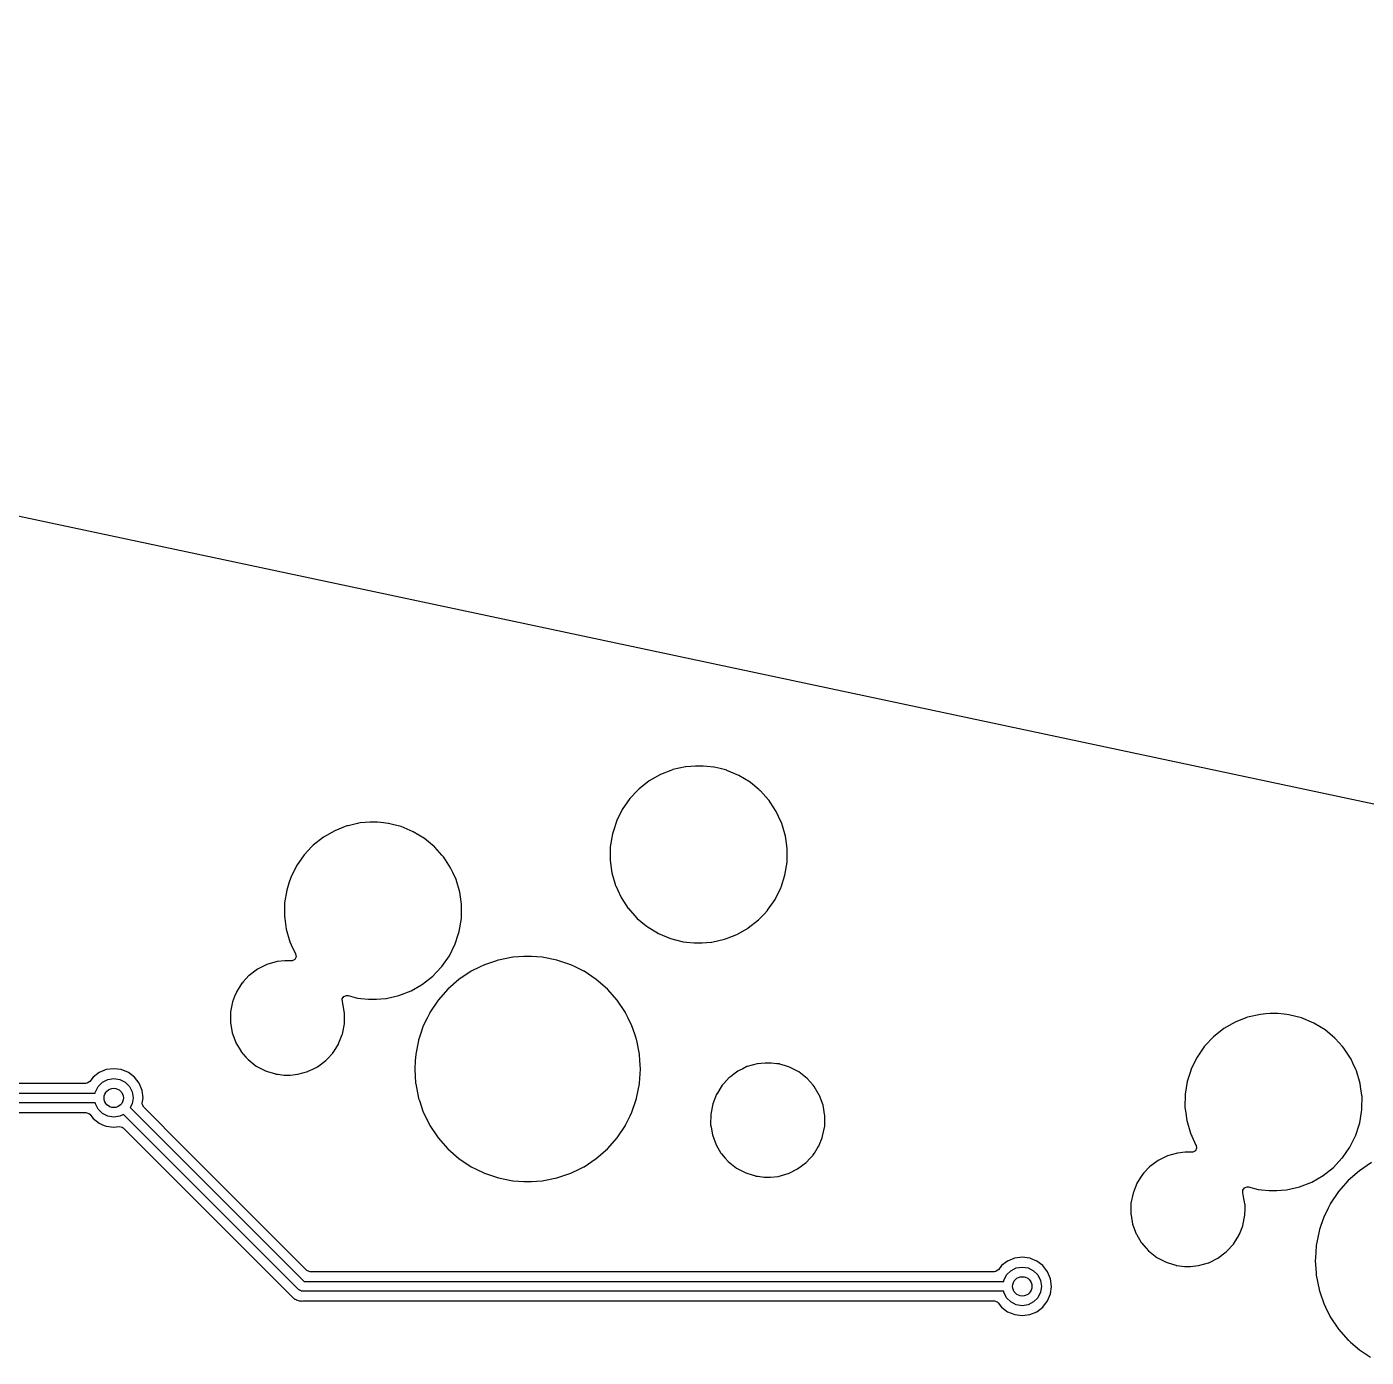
# Model space of a CAD drawing. Extents: x 0.6 to 14.8, y -5.2 to -0.6.
# Drawn here: x 4.677 to 5.768, y -1.678 to -0.594 of the extents above; entities that cross this region are included whole.
import ezdxf

# ---------------------------------------------------------------- set-up
doc = ezdxf.new("R2010")
doc.units = 0
doc.header["$MEASUREMENT"] = 0
doc.layers.add('BLACK', color=7, linetype='CONTINUOUS')

msp = doc.modelspace()

# ---------------------------------------------------------------- linework, layer by layer
at = {"layer": 'BLACK', "linetype": 'CONTINUOUS'}
for p, q in [((2.79536, -0.593609), (6.8991, -1.46589)), ((5.20197, -1.19959), (5.19347, -1.20289)), ((5.20332, -1.19906), (5.20197, -1.19959)), ((5.20345, -1.19901), (5.20332, -1.19906)), ((5.20332, -1.19906), (5.20332, -1.19906)), ((5.2139, -1.19665), (5.20345, -1.19901)), ((5.21404, -1.19664), (5.2139, -1.19665)), ((5.21829, -1.19632), (5.21404, -1.19664)), ((5.21404, -1.19664), (5.21404, -1.19664)), ((5.22186, -1.19606), (5.21829, -1.19632)), ((5.22824, -1.19606), (5.22186, -1.19606)), ((5.23114, -1.19635), (5.22824, -1.19606)), ((5.23699, -1.19694), (5.23114, -1.19635)), ((5.23713, -1.19695), (5.23699, -1.19694)), ((5.23699, -1.19694), (5.23699, -1.19694)), ((5.242, -1.19819), (5.23713, -1.19695)), ((5.24737, -1.19955), (5.242, -1.19819)), ((5.24751, -1.19959), (5.24737, -1.19955)), ((5.25739, -1.20373), (5.24751, -1.19959)), ((5.18417, -1.20821), (5.17576, -1.21484)), ((5.19347, -1.20289), (5.18417, -1.20821)), ((5.26655, -1.20929), (5.25739, -1.20373)), ((5.26666, -1.20938), (5.26655, -1.20929)), ((5.27369, -1.21522), (5.26666, -1.20938)), ((5.16909, -1.22193), (5.16842, -1.22264)), ((5.17444, -1.21624), (5.16909, -1.22193)), ((5.17576, -1.21484), (5.17444, -1.21624)), ((5.27479, -1.21614), (5.27369, -1.21522)), ((5.27488, -1.21624), (5.27479, -1.21614)), ((5.2814, -1.22355), (5.27488, -1.21624)), ((5.27488, -1.21624), (5.27488, -1.21624)), ((5.16231, -1.23144), (5.15758, -1.24105)), ((5.16842, -1.22264), (5.16231, -1.23144)), ((5.28192, -1.22413), (5.2814, -1.22355)), ((5.282, -1.22425), (5.28192, -1.22413)), ((5.28288, -1.2256), (5.282, -1.22425)), ((5.282, -1.22425), (5.282, -1.22425)), ((5.28779, -1.23309), (5.28288, -1.2256)), ((4.9465, -1.24295), (4.93893, -1.24467)), ((4.94857, -1.24248), (4.9465, -1.24295)), ((4.94872, -1.24247), (4.94857, -1.24248)), ((4.95296, -1.24216), (4.94872, -1.24247)), ((4.94872, -1.24247), (4.94872, -1.24247)), ((4.95654, -1.24189), (4.95296, -1.24216)), ((4.96291, -1.24189), (4.95654, -1.24189)), ((4.9677, -1.24238), (4.96291, -1.24189)), ((4.97166, -1.24277), (4.9677, -1.24238)), ((4.9718, -1.24279), (4.97166, -1.24277)), ((4.97166, -1.24277), (4.97166, -1.24277)), ((4.97734, -1.2442), (4.9718, -1.24279)), ((5.15753, -1.24119), (5.15505, -1.24893)), ((5.15758, -1.24105), (5.15753, -1.24119)), ((5.2897, -1.23722), (5.28779, -1.23309)), ((5.29207, -1.24238), (5.2897, -1.23722)), ((5.29228, -1.24281), (5.29207, -1.24238)), ((5.29527, -1.2531), (5.29228, -1.24281)), ((4.91884, -1.25405), (4.91043, -1.26068)), ((4.92814, -1.24873), (4.91884, -1.25405)), ((4.93664, -1.24543), (4.92814, -1.24873)), ((4.93799, -1.2449), (4.93664, -1.24543)), ((4.93813, -1.24485), (4.93799, -1.2449)), ((4.93799, -1.2449), (4.93799, -1.2449)), ((4.93893, -1.24467), (4.93813, -1.24485)), ((4.98111, -1.24515), (4.97734, -1.2442)), ((4.98219, -1.24543), (4.98111, -1.24515)), ((4.99206, -1.24957), (4.98219, -1.24543)), ((5.00122, -1.25512), (4.99206, -1.24957)), ((5.15431, -1.25125), (5.15259, -1.26182)), ((5.15505, -1.24893), (5.15431, -1.25125)), ((5.29582, -1.2571), (5.29527, -1.2531)), ((4.9092, -1.26198), (4.90347, -1.26807)), ((4.91043, -1.26068), (4.9092, -1.26198)), ((5.00133, -1.25522), (5.00122, -1.25512)), ((5.00928, -1.26182), (5.00133, -1.25522)), ((5.00946, -1.26197), (5.00928, -1.26182)), ((5.00955, -1.26208), (5.00946, -1.26197)), ((5.01537, -1.2686), (5.00955, -1.26208)), ((5.00955, -1.26208), (5.00955, -1.26208)), ((5.15259, -1.26182), (5.15245, -1.27253)), ((5.29667, -1.26337), (5.29582, -1.2571)), ((5.29658, -1.27442), (5.29672, -1.26371)), ((5.29672, -1.26371), (5.29667, -1.26337)), ((4.90309, -1.26848), (4.89699, -1.27728)), ((4.90347, -1.26807), (4.90309, -1.26848)), ((5.01659, -1.26997), (5.01537, -1.2686)), ((5.01827, -1.27253), (5.01659, -1.26997)), ((5.02246, -1.27892), (5.01827, -1.27253)), ((5.15245, -1.27253), (5.15247, -1.27268)), ((5.15247, -1.27268), (5.1528, -1.27513)), ((5.15247, -1.27268), (5.15247, -1.27268)), ((5.1528, -1.27513), (5.15389, -1.28315)), ((5.29486, -1.28499), (5.29658, -1.27442)), ((4.8922, -1.28703), (4.89078, -1.29146)), ((4.89225, -1.28689), (4.8922, -1.28703)), ((4.89699, -1.27728), (4.89225, -1.28689)), ((5.02431, -1.28293), (5.02246, -1.27892)), ((5.02686, -1.28846), (5.02431, -1.28293)), ((5.15389, -1.28315), (5.15689, -1.29343)), ((5.29176, -1.29467), (5.29481, -1.28513)), ((5.29481, -1.28513), (5.29486, -1.28499)), ((4.88898, -1.29709), (4.88726, -1.30766)), ((4.89078, -1.29146), (4.88898, -1.29709)), ((5.02695, -1.28865), (5.02686, -1.28846)), ((5.02994, -1.29893), (5.02695, -1.28865)), ((5.15689, -1.29343), (5.15695, -1.29356)), ((5.15695, -1.29356), (5.15695, -1.29356)), ((5.15695, -1.29356), (5.15842, -1.29674)), ((5.15842, -1.29674), (5.16137, -1.30316)), ((5.28685, -1.3048), (5.29159, -1.2952)), ((5.29159, -1.2952), (5.29176, -1.29467)), ((4.88726, -1.30766), (4.88712, -1.31837)), ((5.03044, -1.30256), (5.02994, -1.29893)), ((5.03127, -1.30868), (5.03044, -1.30256)), ((5.03139, -1.30955), (5.03127, -1.30868)), ((5.16137, -1.30316), (5.16725, -1.31212)), ((5.28075, -1.3136), (5.28685, -1.3048)), ((4.88712, -1.31837), (4.88714, -1.31851)), ((4.88714, -1.31851), (4.88714, -1.31851)), ((4.88714, -1.31851), (4.88738, -1.32026)), ((4.88738, -1.32026), (4.88856, -1.32899)), ((5.02953, -1.33083), (5.03125, -1.32026)), ((5.03125, -1.32026), (5.03139, -1.30955)), ((5.16725, -1.31212), (5.16734, -1.31222)), ((5.16734, -1.31222), (5.16734, -1.31223)), ((5.16734, -1.31223), (5.17428, -1.32)), ((5.17428, -1.32), (5.17438, -1.32011)), ((5.17438, -1.32011), (5.17449, -1.3202)), ((5.17449, -1.3202), (5.17449, -1.3202)), ((5.17449, -1.3202), (5.18041, -1.32513)), ((5.27341, -1.32141), (5.27783, -1.31671)), ((5.27783, -1.31671), (5.28065, -1.31371)), ((5.28065, -1.31371), (5.28075, -1.3136)), ((5.28065, -1.31371), (5.28065, -1.31371)), ((4.88856, -1.32899), (4.89156, -1.33927)), ((5.02874, -1.33328), (5.02948, -1.33097)), ((5.02948, -1.33097), (5.02953, -1.33083)), ((5.18041, -1.32513), (5.18262, -1.32696)), ((5.18262, -1.32696), (5.19177, -1.33251)), ((5.2557, -1.33335), (5.26479, -1.32815)), ((5.26479, -1.32815), (5.26487, -1.32811)), ((5.26487, -1.32811), (5.265, -1.32804)), ((5.26487, -1.32811), (5.26487, -1.32811)), ((5.265, -1.32804), (5.27341, -1.32141)), ((4.89156, -1.33927), (4.89162, -1.3394)), ((4.89162, -1.3394), (4.89162, -1.3394)), ((4.89162, -1.3394), (4.89268, -1.34169)), ((4.89268, -1.34169), (4.89605, -1.349)), ((5.02152, -1.35064), (5.02626, -1.34103)), ((5.02626, -1.34103), (5.02874, -1.33328)), ((5.19177, -1.33251), (5.20165, -1.33666)), ((5.20165, -1.33666), (5.21203, -1.33929)), ((5.21203, -1.33929), (5.21218, -1.33931)), ((5.21218, -1.33931), (5.21218, -1.33931)), ((5.21218, -1.33931), (5.21474, -1.33957)), ((5.21474, -1.33957), (5.22093, -1.34019)), ((5.22093, -1.34019), (5.2273, -1.34019)), ((5.2273, -1.34019), (5.23087, -1.33992)), ((5.23087, -1.33992), (5.23512, -1.33961)), ((5.23512, -1.33961), (5.23526, -1.3396)), ((5.23512, -1.33961), (5.23512, -1.33961)), ((5.23526, -1.3396), (5.24571, -1.33723)), ((5.24571, -1.33723), (5.2471, -1.33669)), ((5.2471, -1.33669), (5.24858, -1.33612)), ((5.24858, -1.33612), (5.2557, -1.33335)), ((4.8966, -1.3515), (4.89558, -1.35369)), ((4.89605, -1.349), (4.89613, -1.34912)), ((4.89613, -1.34912), (4.89614, -1.34914)), ((4.89614, -1.34914), (4.8966, -1.3515)), ((5.01542, -1.35944), (5.02152, -1.35064)), ((5.07318, -1.3518), (5.06139, -1.35415)), ((5.07331, -1.35179), (5.07318, -1.3518)), ((5.08212, -1.35121), (5.07331, -1.35179)), ((5.07331, -1.35179), (5.07331, -1.35179)), ((5.08218, -1.35121), (5.08212, -1.35121)), ((5.08212, -1.35121), (5.08212, -1.35121)), ((5.08819, -1.35121), (5.08218, -1.35121)), ((5.08825, -1.35121), (5.08819, -1.35121)), ((5.09706, -1.35179), (5.08825, -1.35121)), ((5.08825, -1.35121), (5.08825, -1.35121)), ((5.09719, -1.3518), (5.09706, -1.35179)), ((5.09706, -1.35179), (5.09706, -1.35179)), ((5.10898, -1.35415), (5.09719, -1.3518)), ((4.86517, -1.36158), (4.85832, -1.36669)), ((4.87283, -1.3578), (4.86517, -1.36158)), ((4.88105, -1.35548), (4.87283, -1.3578)), ((4.88739, -1.3549), (4.88105, -1.35548)), ((4.89233, -1.3549), (4.88739, -1.3549)), ((4.89244, -1.35492), (4.89233, -1.3549)), ((4.8925, -1.35492), (4.89244, -1.35492)), ((4.89347, -1.35485), (4.8925, -1.35492)), ((4.89558, -1.35369), (4.89347, -1.35485)), ((5.01106, -1.36407), (5.01532, -1.35955)), ((5.01532, -1.35955), (5.01542, -1.35944)), ((5.01532, -1.35955), (5.01532, -1.35955)), ((5.03921, -1.36333), (5.02921, -1.37001)), ((5.03933, -1.36327), (5.03921, -1.36333)), ((5.04649, -1.35974), (5.03933, -1.36327)), ((5.03933, -1.36327), (5.03933, -1.36327)), ((5.05, -1.35801), (5.04649, -1.35974)), ((5.05903, -1.35495), (5.05, -1.35801)), ((5.06127, -1.35419), (5.05903, -1.35495)), ((5.06139, -1.35415), (5.06127, -1.35419)), ((5.06127, -1.35419), (5.06127, -1.35419)), ((5.1091, -1.35419), (5.10898, -1.35415)), ((5.11134, -1.35495), (5.1091, -1.35419)), ((5.1091, -1.35419), (5.1091, -1.35419)), ((5.12037, -1.35801), (5.11134, -1.35495)), ((5.12388, -1.35974), (5.12037, -1.35801)), ((5.13105, -1.36327), (5.12388, -1.35974)), ((5.13116, -1.36333), (5.13105, -1.36327)), ((5.13105, -1.36327), (5.13105, -1.36327)), ((5.14116, -1.37001), (5.13116, -1.36333)), ((4.85243, -1.37312), (4.85071, -1.37584)), ((4.85253, -1.37296), (4.85243, -1.37312)), ((4.85243, -1.37312), (4.85243, -1.37312)), ((4.85344, -1.37198), (4.85253, -1.37296)), ((4.8582, -1.36682), (4.85344, -1.37198)), ((4.85832, -1.36669), (4.8582, -1.36682)), ((4.99037, -1.37919), (4.99865, -1.37446)), ((4.99865, -1.37446), (4.99954, -1.37395)), ((4.99954, -1.37395), (4.99967, -1.37387)), ((4.99954, -1.37395), (4.99954, -1.37395)), ((4.99967, -1.37387), (5.00808, -1.36724)), ((5.00808, -1.36724), (5.01106, -1.36407)), ((5.02921, -1.37001), (5.02017, -1.37794)), ((5.1502, -1.37794), (5.14116, -1.37001)), ((4.8465, -1.38386), (4.8448, -1.38812)), ((4.8479, -1.38035), (4.8465, -1.38386)), ((4.84797, -1.38019), (4.8479, -1.38035)), ((4.8479, -1.38035), (4.8479, -1.38035)), ((4.85071, -1.37584), (4.84797, -1.38019)), ((4.93417, -1.38586), (4.93551, -1.38386)), ((4.93551, -1.38386), (4.93777, -1.38303)), ((4.93777, -1.38303), (4.93888, -1.38314)), ((4.93888, -1.38314), (4.94671, -1.38513)), ((4.94671, -1.38513), (4.94685, -1.38515)), ((4.94685, -1.38515), (4.94685, -1.38515)), ((4.94685, -1.38515), (4.94941, -1.3854)), ((4.94941, -1.3854), (4.9556, -1.38603)), ((4.96197, -1.38603), (4.96554, -1.38576)), ((4.96554, -1.38576), (4.96979, -1.38545)), ((4.96979, -1.38545), (4.96994, -1.38543)), ((4.96979, -1.38545), (4.96979, -1.38545)), ((4.96994, -1.38543), (4.98038, -1.38307)), ((4.98038, -1.38307), (4.99037, -1.37919)), ((5.02017, -1.37794), (5.01224, -1.38699)), ((5.15813, -1.38699), (5.1502, -1.37794)), ((4.84314, -1.3965), (4.84308, -1.40075)), ((4.8448, -1.38812), (4.84314, -1.3965)), ((4.93426, -1.38827), (4.93417, -1.38586)), ((4.93464, -1.3893), (4.93426, -1.38827)), ((4.93609, -1.39772), (4.93464, -1.3893)), ((4.9556, -1.38603), (4.96197, -1.38603)), ((5.01224, -1.38699), (5.00556, -1.39699)), ((5.16482, -1.39699), (5.15813, -1.38699)), ((4.84303, -1.40461), (4.84302, -1.40504)), ((4.84302, -1.40504), (4.84447, -1.41346)), ((4.84308, -1.40075), (4.84303, -1.40461)), ((4.93431, -1.41464), (4.93598, -1.40626)), ((4.93598, -1.40626), (4.93607, -1.39876)), ((4.93607, -1.39876), (4.93609, -1.3979)), ((4.93609, -1.3979), (4.93609, -1.39772)), ((4.93609, -1.3979), (4.93609, -1.3979)), ((5.00337, -1.40142), (5.00024, -1.40777)), ((5.0055, -1.3971), (5.00337, -1.40142)), ((5.00556, -1.39699), (5.0055, -1.3971)), ((5.0055, -1.3971), (5.0055, -1.3971)), ((5.16487, -1.3971), (5.16482, -1.39699)), ((5.167, -1.40142), (5.16487, -1.3971)), ((5.16487, -1.3971), (5.16487, -1.3971)), ((5.17014, -1.40777), (5.167, -1.40142)), ((5.66175, -1.40466), (5.65245, -1.40998)), ((5.67025, -1.40136), (5.66175, -1.40466)), ((5.6716, -1.40083), (5.67025, -1.40136)), ((5.67174, -1.40078), (5.6716, -1.40083)), ((5.6716, -1.40083), (5.6716, -1.40083)), ((5.68218, -1.39842), (5.67174, -1.40078)), ((5.68233, -1.39841), (5.68218, -1.39842)), ((5.68658, -1.39809), (5.68233, -1.39841)), ((5.68233, -1.39841), (5.68233, -1.39841)), ((5.69015, -1.39783), (5.68658, -1.39809)), ((5.69652, -1.39783), (5.69015, -1.39783)), ((5.70167, -1.39835), (5.69652, -1.39783)), ((5.70527, -1.39871), (5.70167, -1.39835)), ((5.70541, -1.39872), (5.70527, -1.39871)), ((5.70527, -1.39871), (5.70527, -1.39871)), ((5.7158, -1.40136), (5.70541, -1.39872)), ((5.72567, -1.4055), (5.7158, -1.40136)), ((5.73483, -1.41106), (5.72567, -1.4055)), ((4.84447, -1.41346), (4.84743, -1.42147)), ((4.93152, -1.42163), (4.93424, -1.4148)), ((4.93424, -1.4148), (4.93431, -1.41464)), ((4.9968, -1.41791), (4.99637, -1.41916)), ((4.99791, -1.41464), (4.9968, -1.41791)), ((5.00024, -1.40777), (4.99791, -1.41464)), ((5.17246, -1.41464), (5.17014, -1.40777)), ((5.17358, -1.41791), (5.17246, -1.41464)), ((5.174, -1.41916), (5.17358, -1.41791)), ((5.64272, -1.41802), (5.63844, -1.42257)), ((5.64404, -1.41661), (5.64272, -1.41802)), ((5.65245, -1.40998), (5.64404, -1.41661)), ((5.73494, -1.41115), (5.73483, -1.41106)), ((5.74289, -1.41776), (5.73494, -1.41115)), ((5.74307, -1.41791), (5.74289, -1.41776)), ((5.74316, -1.41802), (5.74307, -1.41791)), ((5.74898, -1.42453), (5.74316, -1.41802)), ((5.74316, -1.41802), (5.74316, -1.41802)), ((4.84743, -1.42147), (4.84752, -1.42163)), ((4.84752, -1.42163), (4.84752, -1.42163)), ((4.84752, -1.42163), (4.85013, -1.42602)), ((4.85013, -1.42602), (4.85179, -1.42881)), ((4.85179, -1.42881), (4.85191, -1.42895)), ((4.85191, -1.42895), (4.85191, -1.42895)), ((4.85191, -1.42895), (4.85565, -1.43321)), ((4.92659, -1.42979), (4.92751, -1.42832)), ((4.92751, -1.42832), (4.93105, -1.42272)), ((4.93105, -1.42272), (4.93114, -1.42257)), ((4.93114, -1.42257), (4.93152, -1.42163)), ((4.99625, -1.41979), (4.99402, -1.43096)), ((4.99635, -1.41929), (4.99625, -1.41979)), ((4.99637, -1.41916), (4.99635, -1.41929)), ((4.99635, -1.41929), (4.99635, -1.41929)), ((5.17403, -1.41929), (5.174, -1.41916)), ((5.17413, -1.41979), (5.17403, -1.41929)), ((5.17403, -1.41929), (5.17403, -1.41929)), ((5.17635, -1.43096), (5.17413, -1.41979)), ((5.6367, -1.42441), (5.6306, -1.43321)), ((5.63844, -1.42257), (5.6367, -1.42441)), ((5.7502, -1.4259), (5.74898, -1.42453)), ((5.75189, -1.42847), (5.7502, -1.4259)), ((5.75607, -1.43486), (5.75189, -1.42847)), ((4.85565, -1.43321), (4.85743, -1.43524)), ((4.85743, -1.43524), (4.86413, -1.44052)), ((4.91394, -1.44118), (4.92079, -1.43607)), ((4.92079, -1.43607), (4.92191, -1.43486)), ((4.92191, -1.43486), (4.92647, -1.42992)), ((4.92647, -1.42992), (4.92659, -1.42979)), ((4.92647, -1.42992), (4.92647, -1.42992)), ((4.99369, -1.43607), (4.99324, -1.44296)), ((4.99402, -1.43109), (4.99369, -1.43607)), ((4.99402, -1.43096), (4.99402, -1.43109)), ((4.99402, -1.43109), (4.99402, -1.43109)), ((5.17636, -1.43109), (5.17635, -1.43096)), ((5.17668, -1.43607), (5.17636, -1.43109)), ((5.17636, -1.43109), (5.17636, -1.43109)), ((5.17713, -1.44296), (5.17668, -1.43607)), ((5.27231, -1.43865), (5.26409, -1.44097)), ((5.27865, -1.43807), (5.27231, -1.43865)), ((5.28358, -1.43807), (5.27865, -1.43807)), ((5.28837, -1.43863), (5.28358, -1.43807)), ((5.29034, -1.43887), (5.28837, -1.43863)), ((5.29052, -1.43889), (5.29034, -1.43887)), ((5.29034, -1.43887), (5.29034, -1.43887)), ((5.29069, -1.43894), (5.29052, -1.43889)), ((5.29543, -1.44041), (5.29069, -1.43894)), ((5.29069, -1.43894), (5.29069, -1.43894)), ((5.6306, -1.43321), (5.62586, -1.44282)), ((5.75756, -1.43808), (5.75607, -1.43486)), ((5.76004, -1.44347), (5.75756, -1.43808)), ((4.73117, -1.44967), (4.72848, -1.45318)), ((4.73611, -1.44588), (4.73117, -1.44967)), ((4.74186, -1.4435), (4.73611, -1.44588)), ((4.74803, -1.44269), (4.74186, -1.4435)), ((4.74317, -1.45156), (4.74803, -1.45079)), ((4.7542, -1.4435), (4.74803, -1.44269)), ((4.74803, -1.45079), (4.7529, -1.45156)), ((4.75995, -1.44588), (4.7542, -1.4435)), ((4.76489, -1.44967), (4.75995, -1.44588)), ((4.76868, -1.45461), (4.76489, -1.44967)), ((4.86413, -1.44052), (4.87169, -1.4445)), ((4.87169, -1.4445), (4.87331, -1.445)), ((4.87331, -1.445), (4.87968, -1.44698)), ((4.87968, -1.44698), (4.87968, -1.44698)), ((4.87968, -1.44698), (4.87985, -1.44703)), ((4.87985, -1.44703), (4.88003, -1.44706)), ((4.88003, -1.44706), (4.88003, -1.44706)), ((4.88003, -1.44706), (4.88146, -1.44722)), ((4.88146, -1.44722), (4.88679, -1.44786)), ((4.88679, -1.44786), (4.89172, -1.44786)), ((4.89172, -1.44786), (4.89806, -1.44727)), ((4.89806, -1.44727), (4.90628, -1.44495)), ((4.90628, -1.44495), (4.90649, -1.44485)), ((4.90649, -1.44485), (4.91032, -1.44296)), ((4.91032, -1.44296), (4.91345, -1.44142)), ((4.91345, -1.44142), (4.91394, -1.44118)), ((4.99324, -1.44296), (4.99325, -1.44309)), ((4.99325, -1.44309), (4.994, -1.45461)), ((5.17637, -1.45461), (5.17713, -1.44309)), ((5.17713, -1.44309), (5.17713, -1.44296)), ((5.24946, -1.44999), (5.24495, -1.45487)), ((5.24958, -1.44986), (5.24946, -1.44999)), ((5.25043, -1.44923), (5.24958, -1.44986)), ((5.25311, -1.44722), (5.25043, -1.44923)), ((5.25643, -1.44475), (5.25311, -1.44722)), ((5.2606, -1.44269), (5.25643, -1.44475)), ((5.26393, -1.44105), (5.2606, -1.44269)), ((5.26409, -1.44097), (5.26393, -1.44105)), ((5.26393, -1.44105), (5.26393, -1.44105)), ((5.29868, -1.44142), (5.29543, -1.44041)), ((5.30624, -1.4454), (5.29868, -1.44142)), ((5.31294, -1.45069), (5.30624, -1.4454)), ((5.31306, -1.45082), (5.31294, -1.45069)), ((5.31772, -1.45613), (5.31306, -1.45082)), ((5.62516, -1.445), (5.62259, -1.45302)), ((5.62581, -1.44296), (5.62516, -1.445)), ((5.62586, -1.44282), (5.62581, -1.44296)), ((5.76056, -1.44458), (5.76004, -1.44347)), ((5.76356, -1.45487), (5.76056, -1.44458)), ((4.72539, -1.4547), (4.43088, -1.4547)), ((4.72649, -1.45454), (4.72539, -1.4547)), ((4.72848, -1.45318), (4.72649, -1.45454)), ((4.73291, -1.4626), (4.73305, -1.46167)), ((4.73305, -1.46167), (4.73529, -1.45728)), ((4.73529, -1.45728), (4.73878, -1.45379)), ((4.73878, -1.45379), (4.74317, -1.45156)), ((4.7529, -1.45156), (4.75729, -1.45379)), ((4.75729, -1.45379), (4.76077, -1.45728)), ((4.76077, -1.45728), (4.76301, -1.46167)), ((4.76301, -1.46167), (4.76378, -1.46654)), ((4.77106, -1.46036), (4.76868, -1.45461)), ((4.77188, -1.46654), (4.77106, -1.46036)), ((4.994, -1.45461), (4.99402, -1.45496)), ((4.99402, -1.45496), (4.99637, -1.46676)), ((5.174, -1.46676), (5.17635, -1.45496)), ((5.17635, -1.45496), (5.17637, -1.45461)), ((5.24379, -1.45613), (5.23923, -1.46335)), ((5.24495, -1.45487), (5.24379, -1.45613)), ((5.31858, -1.45711), (5.31772, -1.45613)), ((5.31867, -1.45726), (5.31858, -1.45711)), ((5.32285, -1.4643), (5.31867, -1.45726)), ((5.31867, -1.45726), (5.31867, -1.45726)), ((5.62259, -1.45302), (5.62087, -1.46359)), ((5.76388, -1.45726), (5.76356, -1.45487)), ((5.76486, -1.46445), (5.76388, -1.45726)), ((4.73291, -1.47047), (4.1811, -1.47047)), ((4.18273, -1.4626), (4.73291, -1.4626)), ((4.73305, -1.4714), (4.73291, -1.47047)), ((4.73529, -1.47579), (4.73305, -1.4714)), ((4.76301, -1.4714), (4.76148, -1.47441)), ((4.76378, -1.46654), (4.76301, -1.4714)), ((4.7713, -1.47092), (4.77148, -1.46954)), ((4.77132, -1.47204), (4.7713, -1.47092)), ((4.77241, -1.47418), (4.77132, -1.47204)), ((4.77148, -1.46954), (4.77188, -1.46654)), ((4.99637, -1.46676), (4.99641, -1.46688)), ((4.99641, -1.46688), (4.99641, -1.46688)), ((4.99641, -1.46688), (4.99704, -1.46872)), ((4.99704, -1.46872), (5.00024, -1.47815)), ((5.17014, -1.47815), (5.17333, -1.46872)), ((5.17333, -1.46872), (5.17396, -1.46688)), ((5.17396, -1.46688), (5.174, -1.46676)), ((5.17396, -1.46688), (5.17396, -1.46688)), ((5.23606, -1.47129), (5.2344, -1.47966)), ((5.2374, -1.46793), (5.23606, -1.47129)), ((5.23916, -1.46352), (5.2374, -1.46793)), ((5.23923, -1.46335), (5.23916, -1.46352)), ((5.23916, -1.46352), (5.23916, -1.46352)), ((5.32294, -1.46445), (5.32285, -1.4643)), ((5.32285, -1.4643), (5.32285, -1.4643)), ((5.3259, -1.47246), (5.32294, -1.46445)), ((5.32649, -1.47591), (5.3259, -1.47246)), ((5.62087, -1.46359), (5.62073, -1.47431)), ((5.765, -1.46548), (5.76486, -1.46445)), ((5.76486, -1.47619), (5.76491, -1.47264)), ((5.76491, -1.47264), (5.76497, -1.46793)), ((5.76497, -1.46793), (5.765, -1.46548)), ((4.24683, -1.47837), (4.72539, -1.47837)), ((4.72539, -1.47837), (4.72768, -1.47911)), ((4.72768, -1.47911), (4.72848, -1.47989)), ((4.72848, -1.47989), (4.73117, -1.4834)), ((4.73117, -1.4834), (4.73611, -1.48719)), ((4.73878, -1.47928), (4.73529, -1.47579)), ((4.74317, -1.48151), (4.73878, -1.47928)), ((4.74803, -1.48228), (4.74317, -1.48151)), ((4.7529, -1.48151), (4.74803, -1.48228)), ((4.75591, -1.47998), (4.7529, -1.48151)), ((4.89879, -1.62286), (4.75591, -1.47998)), ((4.76148, -1.47441), (4.90321, -1.61614)), ((4.80566, -1.50744), (4.77241, -1.47418)), ((5.00024, -1.47815), (5.00167, -1.48106)), ((5.00167, -1.48106), (5.00532, -1.48845)), ((5.16518, -1.48821), (5.1687, -1.48106)), ((5.1687, -1.48106), (5.17014, -1.47815)), ((5.23438, -1.48106), (5.2343, -1.48703)), ((5.2344, -1.47966), (5.23438, -1.48106)), ((5.32718, -1.47989), (5.32649, -1.47591)), ((5.32735, -1.48088), (5.32718, -1.47989)), ((5.32723, -1.48942), (5.32732, -1.48297)), ((5.32732, -1.48297), (5.32734, -1.48106)), ((5.32734, -1.48106), (5.32735, -1.48088)), ((5.32734, -1.48106), (5.32734, -1.48106)), ((5.62073, -1.47431), (5.62075, -1.47445)), ((5.62075, -1.47445), (5.62075, -1.47445)), ((5.62075, -1.47445), (5.6211, -1.47704)), ((5.6211, -1.47704), (5.62218, -1.48492)), ((5.76314, -1.48676), (5.7646, -1.47778)), ((5.7646, -1.47778), (5.76484, -1.47633)), ((5.76484, -1.47633), (5.76486, -1.47619)), ((5.76484, -1.47633), (5.76484, -1.47633)), ((4.73611, -1.48719), (4.73899, -1.48838)), ((4.73899, -1.48838), (4.74108, -1.48924)), ((4.74108, -1.48924), (4.74186, -1.48957)), ((4.74186, -1.48957), (4.74803, -1.49038)), ((4.74803, -1.49038), (4.75241, -1.4898)), ((4.75241, -1.4898), (4.75478, -1.49024)), ((4.75478, -1.49024), (4.75568, -1.49091)), ((4.75568, -1.49091), (4.89172, -1.62695)), ((5.00532, -1.48845), (5.00556, -1.48894)), ((5.00556, -1.48894), (5.01224, -1.49894)), ((5.15813, -1.49894), (5.16482, -1.48894)), ((5.16482, -1.48894), (5.16506, -1.48845)), ((5.16506, -1.48845), (5.16518, -1.48821)), ((5.2343, -1.48703), (5.23428, -1.48821)), ((5.23428, -1.48821), (5.23431, -1.48838)), ((5.23431, -1.48838), (5.23463, -1.49024)), ((5.23431, -1.48838), (5.23431, -1.48838)), ((5.23463, -1.49024), (5.23573, -1.49662)), ((5.32557, -1.4978), (5.32723, -1.48942)), ((5.62218, -1.48492), (5.62517, -1.4952)), ((5.75987, -1.49697), (5.76235, -1.48921)), ((5.76235, -1.48921), (5.76309, -1.4869)), ((5.76309, -1.4869), (5.76314, -1.48676)), ((5.01224, -1.49894), (5.02017, -1.50798)), ((5.1502, -1.50798), (5.15813, -1.49894)), ((5.23573, -1.49662), (5.23869, -1.50464)), ((5.23869, -1.50464), (5.23878, -1.50479)), ((5.23878, -1.50479), (5.23878, -1.50479)), ((5.23878, -1.50479), (5.24274, -1.51146)), ((5.32231, -1.50588), (5.3224, -1.50573)), ((5.3224, -1.50573), (5.32267, -1.50507)), ((5.32267, -1.50507), (5.32512, -1.49894)), ((5.32512, -1.49894), (5.32557, -1.4978)), ((5.62517, -1.4952), (5.62523, -1.49533)), ((5.62523, -1.49533), (5.62523, -1.49533)), ((5.62523, -1.49533), (5.62637, -1.4978)), ((5.62637, -1.4978), (5.62966, -1.50493)), ((5.62966, -1.50493), (5.62974, -1.50505)), ((5.62974, -1.50505), (5.62975, -1.50507)), ((5.62975, -1.50507), (5.63021, -1.50744)), ((5.75513, -1.50657), (5.75987, -1.49697)), ((4.8592, -1.56097), (4.80566, -1.50744)), ((5.02017, -1.50798), (5.02921, -1.51591)), ((5.02921, -1.51591), (5.03921, -1.52259)), ((5.13116, -1.52259), (5.14116, -1.51591)), ((5.14116, -1.51591), (5.1502, -1.50798)), ((5.24274, -1.51146), (5.24305, -1.51198)), ((5.24305, -1.51198), (5.24317, -1.51211)), ((5.24317, -1.51211), (5.24317, -1.51211)), ((5.24317, -1.51211), (5.24618, -1.51554)), ((5.24618, -1.51554), (5.24869, -1.5184)), ((5.31205, -1.51923), (5.3154, -1.5156)), ((5.3154, -1.5156), (5.31772, -1.51309)), ((5.31772, -1.51309), (5.31785, -1.51296)), ((5.31772, -1.51309), (5.31772, -1.51309)), ((5.31785, -1.51296), (5.31882, -1.51142)), ((5.31882, -1.51142), (5.32231, -1.50588)), ((5.60644, -1.51374), (5.59878, -1.51752)), ((5.61466, -1.51142), (5.60644, -1.51374)), ((5.621, -1.51084), (5.61466, -1.51142)), ((5.62594, -1.51084), (5.621, -1.51084)), ((5.62605, -1.51085), (5.62594, -1.51084)), ((5.62611, -1.51085), (5.62605, -1.51085)), ((5.62708, -1.51079), (5.62611, -1.51085)), ((5.62919, -1.50962), (5.62708, -1.51079)), ((5.63021, -1.50744), (5.62919, -1.50962)), ((5.74618, -1.5184), (5.74893, -1.51548)), ((5.74893, -1.51548), (5.74903, -1.51537)), ((5.74893, -1.51548), (5.74893, -1.51548)), ((5.74903, -1.51537), (5.75513, -1.50657)), ((5.03921, -1.52259), (5.03933, -1.52265)), ((5.03933, -1.52265), (5.03933, -1.52265)), ((5.03933, -1.52265), (5.04276, -1.52434)), ((5.04276, -1.52434), (5.05, -1.52791)), ((5.12037, -1.52791), (5.12761, -1.52434)), ((5.12761, -1.52434), (5.13105, -1.52265)), ((5.13105, -1.52265), (5.13116, -1.52259)), ((5.13105, -1.52265), (5.13105, -1.52265)), ((5.24869, -1.5184), (5.25539, -1.52369)), ((5.25539, -1.52369), (5.26295, -1.52767)), ((5.26295, -1.52767), (5.26457, -1.52817)), ((5.29835, -1.52772), (5.30504, -1.52442)), ((5.30504, -1.52442), (5.3052, -1.52434)), ((5.30504, -1.52442), (5.30504, -1.52442)), ((5.3052, -1.52434), (5.31205, -1.51923)), ((5.58735, -1.52758), (5.58614, -1.5289)), ((5.59181, -1.52276), (5.58735, -1.52758)), ((5.59193, -1.52263), (5.59181, -1.52276)), ((5.59878, -1.51752), (5.59193, -1.52263)), ((5.73328, -1.52981), (5.74169, -1.52318)), ((5.74169, -1.52318), (5.74618, -1.5184)), ((5.76282, -1.52595), (5.75378, -1.53388)), ((5.77282, -1.51926), (5.76282, -1.52595)), ((5.05, -1.52791), (5.06139, -1.53178)), ((5.06139, -1.53178), (5.07318, -1.53412)), ((5.07318, -1.53412), (5.07331, -1.53413)), ((5.07331, -1.53413), (5.07331, -1.53413)), ((5.07331, -1.53413), (5.08212, -1.53471)), ((5.08212, -1.53471), (5.08212, -1.53471)), ((5.08212, -1.53471), (5.08218, -1.53471)), ((5.08218, -1.53471), (5.08819, -1.53471)), ((5.08819, -1.53471), (5.08825, -1.53471)), ((5.08825, -1.53471), (5.09706, -1.53413)), ((5.08825, -1.53471), (5.08825, -1.53471)), ((5.09706, -1.53413), (5.09719, -1.53412)), ((5.09706, -1.53413), (5.09706, -1.53413)), ((5.09719, -1.53412), (5.10898, -1.53178)), ((5.10898, -1.53178), (5.12037, -1.52791)), ((5.26457, -1.52817), (5.27094, -1.53015)), ((5.27094, -1.53015), (5.27094, -1.53015)), ((5.27094, -1.53015), (5.27111, -1.5302)), ((5.27111, -1.5302), (5.27129, -1.53022)), ((5.27129, -1.53022), (5.27129, -1.53022)), ((5.27129, -1.53022), (5.27272, -1.53039)), ((5.27272, -1.53039), (5.27805, -1.53102)), ((5.27805, -1.53102), (5.28298, -1.53102)), ((5.28298, -1.53102), (5.28932, -1.53044)), ((5.28932, -1.53044), (5.29754, -1.52812)), ((5.29754, -1.52812), (5.29835, -1.52772)), ((5.58151, -1.53629), (5.58011, -1.53979)), ((5.58158, -1.53612), (5.58151, -1.53629)), ((5.58151, -1.53629), (5.58151, -1.53629)), ((5.58516, -1.53045), (5.58158, -1.53612)), ((5.58604, -1.52905), (5.58516, -1.53045)), ((5.58614, -1.5289), (5.58604, -1.52905)), ((5.58604, -1.52905), (5.58604, -1.52905)), ((5.71399, -1.539), (5.72398, -1.53512)), ((5.72398, -1.53512), (5.73328, -1.52981)), ((5.75378, -1.53388), (5.74585, -1.54292)), ((5.57841, -1.54406), (5.57675, -1.55243)), ((5.58011, -1.53979), (5.57841, -1.54406)), ((5.66778, -1.5418), (5.66912, -1.53979)), ((5.66787, -1.5442), (5.66778, -1.5418)), ((5.66825, -1.54523), (5.66787, -1.5442)), ((5.66828, -1.54541), (5.66825, -1.54523)), ((5.66957, -1.55292), (5.66828, -1.54541)), ((5.66912, -1.53979), (5.67138, -1.53896)), ((5.67138, -1.53896), (5.67249, -1.53908)), ((5.67249, -1.53908), (5.68032, -1.54106)), ((5.68032, -1.54106), (5.68046, -1.54108)), ((5.68046, -1.54108), (5.68046, -1.54108)), ((5.68046, -1.54108), (5.68302, -1.54134)), ((5.68302, -1.54134), (5.68921, -1.54196)), ((5.68921, -1.54196), (5.69558, -1.54196)), ((5.69558, -1.54196), (5.69916, -1.5417)), ((5.69916, -1.5417), (5.7034, -1.54138)), ((5.7034, -1.54138), (5.70355, -1.54137)), ((5.7034, -1.54138), (5.7034, -1.54138)), ((5.70355, -1.54137), (5.71399, -1.539)), ((5.74585, -1.54292), (5.73917, -1.55292)), ((5.57672, -1.55464), (5.57664, -1.56055)), ((5.57675, -1.55243), (5.57672, -1.55464)), ((5.6697, -1.55365), (5.66957, -1.55292)), ((5.66959, -1.56219), (5.66966, -1.55636)), ((5.66966, -1.55636), (5.6697, -1.55383)), ((5.6697, -1.55383), (5.6697, -1.55365)), ((5.6697, -1.55383), (5.6697, -1.55383)), ((5.73747, -1.55636), (5.73385, -1.56371)), ((5.73911, -1.55304), (5.73747, -1.55636)), ((5.73917, -1.55292), (5.73911, -1.55303)), ((5.73911, -1.55303), (5.73911, -1.55304)), ((4.90533, -1.60711), (4.8592, -1.56097)), ((5.57664, -1.56055), (5.57664, -1.56097)), ((5.57664, -1.56097), (5.57667, -1.56115)), ((5.57667, -1.56115), (5.57681, -1.56201)), ((5.57667, -1.56115), (5.57667, -1.56115)), ((5.57681, -1.56201), (5.57808, -1.56939)), ((5.57808, -1.56939), (5.58104, -1.57741)), ((5.66513, -1.57756), (5.66785, -1.57074)), ((5.66785, -1.57074), (5.66792, -1.57057)), ((5.66792, -1.57057), (5.66959, -1.56219)), ((5.73152, -1.57057), (5.73041, -1.57384)), ((5.73385, -1.56371), (5.73152, -1.57057)), ((5.58104, -1.57741), (5.58113, -1.57756)), ((5.58113, -1.57756), (5.58113, -1.57756)), ((5.58113, -1.57756), (5.58511, -1.58426)), ((5.66103, -1.5844), (5.66466, -1.57865)), ((5.66466, -1.57865), (5.66476, -1.5785)), ((5.66476, -1.5785), (5.66513, -1.57756)), ((5.72998, -1.5751), (5.72763, -1.58689)), ((5.73041, -1.57384), (5.72998, -1.5751)), ((5.58511, -1.58426), (5.58541, -1.58475)), ((5.58541, -1.58475), (5.58552, -1.58488)), ((5.58552, -1.58488), (5.58552, -1.58488)), ((5.58552, -1.58488), (5.58916, -1.58903)), ((5.58916, -1.58903), (5.59104, -1.59117)), ((5.59104, -1.59117), (5.59775, -1.59646)), ((5.64755, -1.59711), (5.6544, -1.592)), ((5.6544, -1.592), (5.6551, -1.59124)), ((5.6551, -1.59124), (5.66008, -1.58586)), ((5.66008, -1.58586), (5.6602, -1.58573)), ((5.66008, -1.58586), (5.66008, -1.58586)), ((5.6602, -1.58573), (5.66103, -1.5844)), ((5.72763, -1.58702), (5.72698, -1.59685)), ((5.72763, -1.58689), (5.72763, -1.58702)), ((5.72763, -1.58702), (5.72763, -1.58702)), ((5.47133, -1.60322), (5.46872, -1.60662)), ((5.47627, -1.59943), (5.47133, -1.60322)), ((5.48137, -1.59731), (5.47627, -1.59943)), ((5.48178, -1.59714), (5.48137, -1.59731)), ((5.48202, -1.59705), (5.48178, -1.59714)), ((5.48819, -1.59623), (5.48202, -1.59705)), ((5.49436, -1.59705), (5.48819, -1.59623)), ((5.4946, -1.59714), (5.49436, -1.59705)), ((5.495, -1.59731), (5.4946, -1.59714)), ((5.50011, -1.59943), (5.495, -1.59731)), ((5.50505, -1.60322), (5.50011, -1.59943)), ((5.50884, -1.60816), (5.50505, -1.60322)), ((5.59775, -1.59646), (5.6053, -1.60044)), ((5.6053, -1.60044), (5.60692, -1.60094)), ((5.60692, -1.60094), (5.61329, -1.60292)), ((5.61329, -1.60292), (5.61329, -1.60292)), ((5.61329, -1.60292), (5.61346, -1.60297)), ((5.61346, -1.60297), (5.61364, -1.60299)), ((5.61364, -1.60299), (5.61364, -1.60299)), ((5.61364, -1.60299), (5.61425, -1.60306)), ((5.61425, -1.60306), (5.6204, -1.60379)), ((5.6204, -1.60379), (5.62533, -1.60379)), ((5.62533, -1.60379), (5.63167, -1.60321)), ((5.63167, -1.60321), (5.63989, -1.60089)), ((5.63989, -1.60089), (5.6401, -1.60079)), ((5.6401, -1.60079), (5.64394, -1.59889)), ((5.64394, -1.59889), (5.64419, -1.59877)), ((5.64419, -1.59877), (5.64755, -1.59711)), ((5.72698, -1.59685), (5.72685, -1.59889)), ((5.72685, -1.59889), (5.72686, -1.59902)), ((5.72686, -1.59902), (5.72751, -1.60896)), ((4.9058, -1.6075), (4.90533, -1.60711)), ((4.90809, -1.60825), (4.9058, -1.6075)), ((5.16025, -1.60825), (4.90809, -1.60825)), ((5.46555, -1.60825), (5.16025, -1.60825)), ((5.46665, -1.60809), (5.46555, -1.60825)), ((5.46864, -1.60672), (5.46665, -1.60809)), ((5.46872, -1.60662), (5.46864, -1.60672)), ((5.47321, -1.61521), (5.47545, -1.61082)), ((5.47545, -1.61082), (5.47893, -1.60734)), ((5.47893, -1.60734), (5.48332, -1.6051)), ((5.48332, -1.6051), (5.48819, -1.60433)), ((5.48819, -1.60433), (5.49306, -1.6051)), ((5.49306, -1.6051), (5.49745, -1.60734)), ((5.49745, -1.60734), (5.50093, -1.61082)), ((5.50093, -1.61082), (5.50317, -1.61521)), ((5.51122, -1.61391), (5.50884, -1.60816)), ((5.51203, -1.62008), (5.51122, -1.61391)), ((5.72751, -1.60896), (5.72763, -1.6109)), ((5.72763, -1.6109), (5.72998, -1.62269)), ((4.89907, -1.62301), (4.89879, -1.62286)), ((4.89926, -1.62326), (4.89907, -1.62301)), ((4.90014, -1.62355), (4.89926, -1.62326)), ((4.90096, -1.62397), (4.90014, -1.62355)), ((4.90127, -1.62392), (4.90096, -1.62397)), ((4.90157, -1.62402), (4.90127, -1.62392)), ((5.47306, -1.62402), (4.90157, -1.62402)), ((4.90321, -1.61614), (5.47306, -1.61614)), ((5.47306, -1.61614), (5.47321, -1.61521)), ((5.47321, -1.62495), (5.47306, -1.62402)), ((5.47545, -1.62934), (5.47321, -1.62495)), ((5.50317, -1.62495), (5.50093, -1.62934)), ((5.50317, -1.61521), (5.50394, -1.62008)), ((5.50394, -1.62008), (5.50317, -1.62495)), ((5.51122, -1.62625), (5.51203, -1.62008)), ((5.72998, -1.62269), (5.73002, -1.62281)), ((5.73002, -1.62281), (5.73002, -1.62281)), ((5.73002, -1.62281), (5.73088, -1.62535)), ((5.73088, -1.62535), (5.73385, -1.63408)), ((4.89172, -1.62695), (4.89183, -1.62708)), ((4.89183, -1.62708), (4.89191, -1.62725)), ((4.89191, -1.62725), (4.89218, -1.6275)), ((4.89218, -1.6275), (4.89334, -1.62858)), ((4.89334, -1.62858), (4.89344, -1.62868)), ((4.89344, -1.62868), (4.89399, -1.62922)), ((4.89399, -1.62922), (4.89413, -1.62932)), ((4.89413, -1.62932), (4.89429, -1.62946)), ((4.89429, -1.62946), (4.89514, -1.63025)), ((4.89514, -1.63025), (4.89548, -1.63039)), ((4.89548, -1.63039), (4.89548, -1.63039)), ((4.89548, -1.63039), (4.89556, -1.63042)), ((4.89556, -1.63042), (4.89632, -1.63083)), ((4.89632, -1.63083), (4.8964, -1.63088)), ((4.8964, -1.63088), (4.8964, -1.63088)), ((4.8964, -1.63088), (4.8967, -1.63108)), ((4.8967, -1.63108), (4.89705, -1.63117)), ((4.89705, -1.63117), (4.89705, -1.63117)), ((4.89705, -1.63117), (4.89772, -1.63132)), ((4.89772, -1.63132), (4.89826, -1.6315)), ((4.89826, -1.6315), (4.89924, -1.63189)), ((4.89924, -1.63189), (4.89948, -1.63191)), ((4.89948, -1.63191), (4.89973, -1.63191)), ((4.89973, -1.63191), (4.90063, -1.63201)), ((4.90063, -1.63201), (4.90099, -1.6321)), ((4.90099, -1.6321), (4.90213, -1.63194)), ((4.90213, -1.63194), (4.90265, -1.63191)), ((4.90265, -1.63191), (4.96965, -1.63191)), ((4.96965, -1.63191), (5.46555, -1.63191)), ((5.46555, -1.63191), (5.46784, -1.63265)), ((5.46784, -1.63265), (5.46864, -1.63343)), ((5.46864, -1.63343), (5.47133, -1.63694)), ((5.47893, -1.63282), (5.47545, -1.62934)), ((5.48332, -1.63506), (5.47893, -1.63282)), ((5.48819, -1.63583), (5.48332, -1.63506)), ((5.49306, -1.63506), (5.48819, -1.63583)), ((5.49745, -1.63282), (5.49306, -1.63506)), ((5.50093, -1.62934), (5.49745, -1.63282)), ((5.50505, -1.63694), (5.50884, -1.632)), ((5.50884, -1.632), (5.51122, -1.62625)), ((5.73385, -1.63408), (5.73526, -1.63694)), ((5.47133, -1.63694), (5.47627, -1.64073)), ((5.47627, -1.64073), (5.48202, -1.64311)), ((5.48202, -1.64311), (5.48819, -1.64392)), ((5.48819, -1.64392), (5.49436, -1.64311)), ((5.49436, -1.64311), (5.50011, -1.64073)), ((5.50011, -1.64073), (5.50505, -1.63694)), ((5.73526, -1.63694), (5.73889, -1.64432)), ((5.73889, -1.64432), (5.73917, -1.64487)), ((5.73917, -1.64487), (5.74585, -1.65487)), ((5.74585, -1.65487), (5.75378, -1.66391)), ((5.75378, -1.66391), (5.75388, -1.664)), ((5.75388, -1.664), (5.75562, -1.66553)), ((5.75562, -1.66553), (5.76282, -1.67184)), ((5.76282, -1.67184), (5.7718, -1.67784))]:
    msp.add_line(p, q, dxfattribs=at)
at = {"layer": 'BLACK'}
for centre in [(4.74803, -1.46654), (5.48819, -1.62008)]:
    msp.add_circle(centre, 0.007874, dxfattribs=at)

doc.saveas('drawing.dxf')
